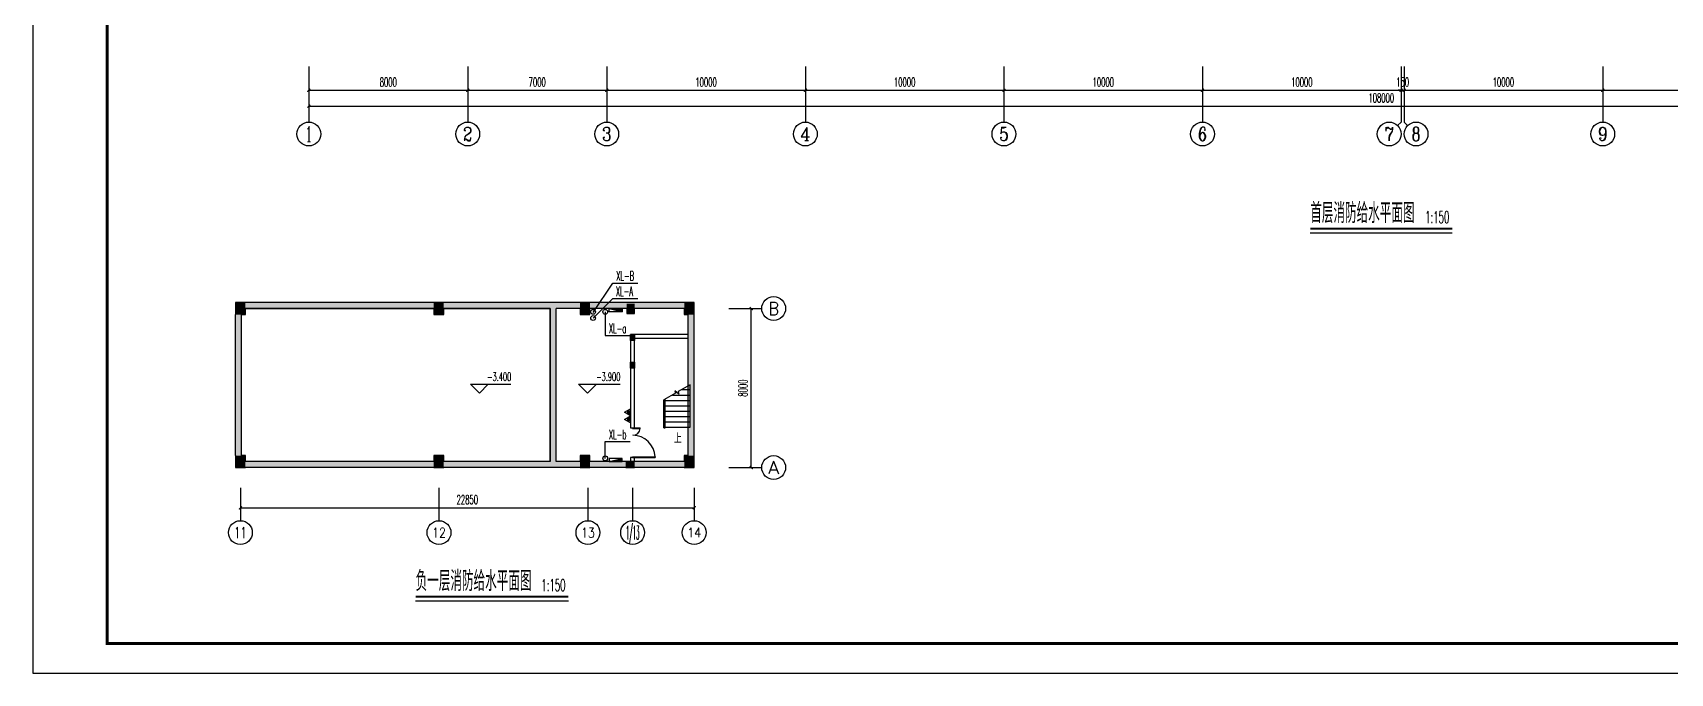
# Model space of a CAD drawing. Extents: x -620248 to 571765, y -684907 to -323071.
# Drawn here: x -247209 to -164757, y -543282 to -511067 of the extents above; entities that cross this region are included whole.
import ezdxf
from ezdxf.enums import TextEntityAlignment as Align

# ---------------------------------------------------------------- set-up
doc = ezdxf.new("R2010")
doc.units = 0
doc.header["$LTSCALE"] = 1000
doc.header["$MEASUREMENT"] = 0
for name, color, linetype in [('9', 9, 'Continuous'), ('AXIS', 3, 'Continuous'), ('AXIS_TEXT', 7, 'Continuous'), ('COLUMN', 9, 'Continuous'), ('DIM_ELEV', 3, 'Continuous'), ('DIM_SYMB', 3, 'Continuous'), ('EQUIP_消火栓', 7, 'Continuous'), ('EQUIP_灭火器', 7, 'Continuous'), ('PUB_HATCH', 8, 'Continuous'), ('PUB_TITLE', 4, 'Continuous'), ('STAIR', 2, 'Continuous'), ('TWT_LEAD', 3, 'Continuous'), ('VPIPE-消防', 1, 'Continuous'), ('WALL', 7, 'Continuous'), ('WINDOW', 4, 'Continuous')]:
    doc.layers.add(name, color=color, linetype=linetype)
doc.styles.add('_TCH_AXIS', font='COMPLEX', dxfattribs={"bigfont": 'GBCBIG'})
doc.styles.add('_TCH_DIM', font='SIMPLEX.shx', dxfattribs={"width": 0.8, "bigfont": 'GBCBIG.shx'})
doc.styles.add('_TCH_DIM_T3', font='SIMPLEX.shx', dxfattribs={"width": 0.564706, "bigfont": 'GBCBIG.shx'})
doc.styles.add('COMPLEX', font='COMPLEX')
doc.styles.add('天正', font='SIMPLEX.shx', dxfattribs={"width": 0.7, "bigfont": 'HZTXT.shx'})
doc.dimstyles.new('_TCH_ARCH&&150', dxfattribs={"dimtxt": 446.25, "dimasz": 150, "dimexe": 375, "dimexo": 450, "dimgap": 189.375, "dimtad": 1, "dimdec": 0, "dimzin": 0, "dimdsep": 46, "dimtxsty": '_TCH_DIM_T3', "dimblk": 'ARCHTICK', "dimcen": 0.09, "dimclrt": 7, "dimazin": 2, "dimtfac": 1, "dimtdec": 0, "dimtix": 1, "dimtmove": 2, "dimatfit": 3, "dimfxl": 1, "dimtolj": 1, "dimtzin": 0, "dimarcsym": 0})

# ---------------------------------------------------------------- blocks, each defined once
blk = doc.blocks.new('_ArchTick')
at = {"color": 0, "linetype": 'ByBlock', "const_width": 0.4}
blk.add_lwpolyline([(-0.5, -0.5), (0.5, 0.5)], dxfattribs=at)
blk = doc.blocks.new('*D449')
at = {"layer": 'AXIS', "color": 0, "lineweight": -2, "transparency": 16777216}
for p, q in [((600, 2411), (600, 1475)), ((600, 1850), (23450, 1850)), ((23450, 2411), (23450, 1475))]:
    blk.add_line(p, q, dxfattribs=at)
at = {"layer": 'Defpoints', "color": 0, "transparency": 16777216}
for p in [(600, 2861), (23450, 2861), (23450, 1850)]:
    blk.add_point(p, dxfattribs=at)
at = {"layer": 'AXIS', "color": 0, "lineweight": -2, "transparency": 16777216, "xscale": 150, "yscale": 150, "zscale": 150, "rotation": 180}
blk.add_blockref('_ArchTick', (600, 1850), dxfattribs=at)
at = {"layer": 'AXIS', "color": 0, "lineweight": -2, "transparency": 16777216, "xscale": 150, "yscale": 150, "zscale": 150}
blk.add_blockref('_ArchTick', (23450, 1850), dxfattribs=at)
at = {"layer": 'AXIS', "color": 7, "transparency": 16777216, "insert": (12025, 2262), "char_height": 446.2, "attachment_point": 5, "style": '_TCH_DIM_T3'}
blk.add_mtext('\\A1;22850', dxfattribs=at)
blk = doc.blocks.new('*D450')
at = {"layer": 'AXIS', "color": 0, "lineweight": -2, "transparency": 16777216}
for p, q in [((25640, 11872), (26695, 11872)), ((26320, 3872), (26320, 11872)), ((25640, 3872), (26695, 3872))]:
    blk.add_line(p, q, dxfattribs=at)
at = {"layer": 'Defpoints', "color": 0, "transparency": 16777216}
for p in [(25190, 11872), (26320, 11872), (25190, 3872)]:
    blk.add_point(p, dxfattribs=at)
at = {"layer": 'AXIS', "color": 0, "lineweight": -2, "transparency": 16777216, "xscale": 150, "yscale": 150, "zscale": 150}
for p, rotation in [((26320, 11872), 90), ((26320, 3872), 270)]:
    blk.add_blockref('_ArchTick', p, dxfattribs=dict(at, rotation=rotation))
at = {"layer": 'AXIS', "color": 7, "transparency": 16777216, "insert": (25907, 7872), "char_height": 446.2, "attachment_point": 5, "rotation": 90, "style": '_TCH_DIM_T3'}
blk.add_mtext('\\A1;8000', dxfattribs=at)
blk = doc.blocks.new('_AXISO')
blk.add_circle((0, 0), 0.5)
at = {"layer": 'AXIS_TEXT', "style": 'COMPLEX', "width": 1.041667}
blk.add_attdef('A', text='', height=0.56, dxfattribs=at).set_placement((-0.25, -0.28), (0.25, -0.28), align=Align.FIT)
blk = doc.blocks.new('$DorLib2D$00000225')
at = {"color": 0}
for p, q in [((0.475, -0.001), (0.475, 0.752)), ((0.475, 0.752), (0.5, 0.752)), ((0.5, -0.001), (0.5, 0.752)), ((-0.5, 0), (-0.5, 0.252)), ((-0.475, 0.252), (-0.5, 0.252)), ((-0.475, 0), (-0.475, 0.252)), ((-0.475, 0), (-0.5, 0)), ((0.475, -0.001), (0.5, -0.001))]:
    blk.add_line(p, q, dxfattribs=at)
for centre, radius, start, end in [((0.505, -0.002), 0.755, 92.2493, 179.7238), ((-0.501, 0.003), 0.251, 359.7899, 84.0974)]:
    blk.add_arc(centre, radius, start, end, dxfattribs=at)
blk = doc.blocks.new('*D466')
at = {"layer": 'AXIS', "color": 0, "lineweight": -2, "transparency": 16777216}
for p, q in [((7700, 3550), (7700, 1625)), ((115700, 3550), (115700, 1625)), ((7700, 2000), (115700, 2000))]:
    blk.add_line(p, q, dxfattribs=at)
at = {"layer": 'Defpoints', "color": 0, "transparency": 16777216}
for p in [(7700, 4000), (115700, 4000), (115700, 2000)]:
    blk.add_point(p, dxfattribs=at)
at = {"layer": 'AXIS', "color": 0, "lineweight": -2, "transparency": 16777216, "xscale": 150, "yscale": 150, "zscale": 150, "rotation": 180}
blk.add_blockref('_ArchTick', (7700, 2000), dxfattribs=at)
at = {"layer": 'AXIS', "color": 0, "lineweight": -2, "transparency": 16777216, "xscale": 150, "yscale": 150, "zscale": 150}
blk.add_blockref('_ArchTick', (115700, 2000), dxfattribs=at)
at = {"layer": 'AXIS', "color": 7, "transparency": 16777216, "insert": (61700, 2412), "char_height": 446.2, "attachment_point": 5, "style": '_TCH_DIM_T3'}
blk.add_mtext('\\A1;108000', dxfattribs=at)
blk = doc.blocks.new('*D467')
at = {"layer": 'AXIS', "color": 0, "lineweight": -2, "transparency": 16777216}
for p, q in [((7700, 3550), (7700, 2425)), ((15700, 3550), (15700, 2425)), ((7700, 2800), (15700, 2800))]:
    blk.add_line(p, q, dxfattribs=at)
at = {"layer": 'Defpoints', "color": 0, "transparency": 16777216}
for p in [(7700, 4000), (15700, 4000), (15700, 2800)]:
    blk.add_point(p, dxfattribs=at)
at = {"layer": 'AXIS', "color": 0, "lineweight": -2, "transparency": 16777216, "xscale": 150, "yscale": 150, "zscale": 150, "rotation": 180}
blk.add_blockref('_ArchTick', (7700, 2800), dxfattribs=at)
at = {"layer": 'AXIS', "color": 0, "lineweight": -2, "transparency": 16777216, "xscale": 150, "yscale": 150, "zscale": 150}
blk.add_blockref('_ArchTick', (15700, 2800), dxfattribs=at)
at = {"layer": 'AXIS', "color": 7, "transparency": 16777216, "insert": (11700, 3212), "char_height": 446.2, "attachment_point": 5, "style": '_TCH_DIM_T3'}
blk.add_mtext('\\A1;8000', dxfattribs=at)
blk = doc.blocks.new('*D468')
at = {"layer": 'AXIS', "color": 0, "lineweight": -2, "transparency": 16777216}
for p, q in [((15700, 3550), (15700, 2425)), ((22700, 3550), (22700, 2425)), ((15700, 2800), (22700, 2800))]:
    blk.add_line(p, q, dxfattribs=at)
at = {"layer": 'Defpoints', "color": 0, "transparency": 16777216}
for p in [(15700, 4000), (22700, 4000), (22700, 2800)]:
    blk.add_point(p, dxfattribs=at)
at = {"layer": 'AXIS', "color": 0, "lineweight": -2, "transparency": 16777216, "xscale": 150, "yscale": 150, "zscale": 150, "rotation": 180}
blk.add_blockref('_ArchTick', (15700, 2800), dxfattribs=at)
at = {"layer": 'AXIS', "color": 0, "lineweight": -2, "transparency": 16777216, "xscale": 150, "yscale": 150, "zscale": 150}
blk.add_blockref('_ArchTick', (22700, 2800), dxfattribs=at)
at = {"layer": 'AXIS', "color": 7, "transparency": 16777216, "insert": (19200, 3212), "char_height": 446.2, "attachment_point": 5, "style": '_TCH_DIM_T3'}
blk.add_mtext('\\A1;7000', dxfattribs=at)
blk = doc.blocks.new('*D469')
at = {"layer": 'AXIS', "color": 0, "lineweight": -2, "transparency": 16777216}
for p, q in [((22700, 3550), (22700, 2425)), ((32700, 3550), (32700, 2425)), ((22700, 2800), (32700, 2800))]:
    blk.add_line(p, q, dxfattribs=at)
at = {"layer": 'Defpoints', "color": 0, "transparency": 16777216}
for p in [(22700, 4000), (32700, 4000), (32700, 2800)]:
    blk.add_point(p, dxfattribs=at)
at = {"layer": 'AXIS', "color": 0, "lineweight": -2, "transparency": 16777216, "xscale": 150, "yscale": 150, "zscale": 150, "rotation": 180}
blk.add_blockref('_ArchTick', (22700, 2800), dxfattribs=at)
at = {"layer": 'AXIS', "color": 0, "lineweight": -2, "transparency": 16777216, "xscale": 150, "yscale": 150, "zscale": 150}
blk.add_blockref('_ArchTick', (32700, 2800), dxfattribs=at)
at = {"layer": 'AXIS', "color": 7, "transparency": 16777216, "insert": (27700, 3212), "char_height": 446.2, "attachment_point": 5, "style": '_TCH_DIM_T3'}
blk.add_mtext('\\A1;10000', dxfattribs=at)
blk = doc.blocks.new('*D470')
at = {"layer": 'AXIS', "color": 0, "lineweight": -2, "transparency": 16777216}
for p, q in [((32700, 3550), (32700, 2425)), ((42700, 3550), (42700, 2425)), ((32700, 2800), (42700, 2800))]:
    blk.add_line(p, q, dxfattribs=at)
at = {"layer": 'Defpoints', "color": 0, "transparency": 16777216}
for p in [(32700, 4000), (42700, 4000), (42700, 2800)]:
    blk.add_point(p, dxfattribs=at)
at = {"layer": 'AXIS', "color": 0, "lineweight": -2, "transparency": 16777216, "xscale": 150, "yscale": 150, "zscale": 150, "rotation": 180}
blk.add_blockref('_ArchTick', (32700, 2800), dxfattribs=at)
at = {"layer": 'AXIS', "color": 0, "lineweight": -2, "transparency": 16777216, "xscale": 150, "yscale": 150, "zscale": 150}
blk.add_blockref('_ArchTick', (42700, 2800), dxfattribs=at)
at = {"layer": 'AXIS', "color": 7, "transparency": 16777216, "insert": (37700, 3212), "char_height": 446.2, "attachment_point": 5, "style": '_TCH_DIM_T3'}
blk.add_mtext('\\A1;10000', dxfattribs=at)
blk = doc.blocks.new('*D471')
at = {"layer": 'AXIS', "color": 0, "lineweight": -2, "transparency": 16777216}
for p, q in [((42700, 3550), (42700, 2425)), ((52700, 3550), (52700, 2425)), ((42700, 2800), (52700, 2800))]:
    blk.add_line(p, q, dxfattribs=at)
at = {"layer": 'Defpoints', "color": 0, "transparency": 16777216}
for p in [(42700, 4000), (52700, 4000), (52700, 2800)]:
    blk.add_point(p, dxfattribs=at)
at = {"layer": 'AXIS', "color": 0, "lineweight": -2, "transparency": 16777216, "xscale": 150, "yscale": 150, "zscale": 150, "rotation": 180}
blk.add_blockref('_ArchTick', (42700, 2800), dxfattribs=at)
at = {"layer": 'AXIS', "color": 0, "lineweight": -2, "transparency": 16777216, "xscale": 150, "yscale": 150, "zscale": 150}
blk.add_blockref('_ArchTick', (52700, 2800), dxfattribs=at)
at = {"layer": 'AXIS', "color": 7, "transparency": 16777216, "insert": (47700, 3212), "char_height": 446.2, "attachment_point": 5, "style": '_TCH_DIM_T3'}
blk.add_mtext('\\A1;10000', dxfattribs=at)
blk = doc.blocks.new('*D472')
at = {"layer": 'AXIS', "color": 0, "lineweight": -2, "transparency": 16777216}
for p, q in [((52700, 3550), (52700, 2425)), ((62700, 3550), (62700, 2425)), ((52700, 2800), (62700, 2800))]:
    blk.add_line(p, q, dxfattribs=at)
at = {"layer": 'Defpoints', "color": 0, "transparency": 16777216}
for p in [(52700, 4000), (62700, 4000), (62700, 2800)]:
    blk.add_point(p, dxfattribs=at)
at = {"layer": 'AXIS', "color": 0, "lineweight": -2, "transparency": 16777216, "xscale": 150, "yscale": 150, "zscale": 150, "rotation": 180}
blk.add_blockref('_ArchTick', (52700, 2800), dxfattribs=at)
at = {"layer": 'AXIS', "color": 0, "lineweight": -2, "transparency": 16777216, "xscale": 150, "yscale": 150, "zscale": 150}
blk.add_blockref('_ArchTick', (62700, 2800), dxfattribs=at)
at = {"layer": 'AXIS', "color": 7, "transparency": 16777216, "insert": (57700, 3212), "char_height": 446.2, "attachment_point": 5, "style": '_TCH_DIM_T3'}
blk.add_mtext('\\A1;10000', dxfattribs=at)
blk = doc.blocks.new('*D473')
at = {"layer": 'AXIS', "color": 0, "lineweight": -2, "transparency": 16777216}
for p, q in [((62700, 3550), (62700, 2425)), ((62850, 3550), (62850, 2425)), ((62700, 2800), (62550, 2800)), ((62700, 2800), (62850, 2800)), ((62850, 2800), (63000, 2800))]:
    blk.add_line(p, q, dxfattribs=at)
at = {"layer": 'Defpoints', "color": 0, "transparency": 16777216}
for p in [(62700, 4000), (62850, 4000), (62850, 2800)]:
    blk.add_point(p, dxfattribs=at)
at = {"layer": 'AXIS', "color": 0, "lineweight": -2, "transparency": 16777216, "xscale": 150, "yscale": 150, "zscale": 150}
blk.add_blockref('_ArchTick', (62700, 2800), dxfattribs=at)
at = {"layer": 'AXIS', "color": 0, "lineweight": -2, "transparency": 16777216, "xscale": 150, "yscale": 150, "zscale": 150, "rotation": 180}
blk.add_blockref('_ArchTick', (62850, 2800), dxfattribs=at)
at = {"layer": 'AXIS', "color": 7, "transparency": 16777216, "insert": (62775, 3212), "char_height": 446.2, "attachment_point": 5, "style": '_TCH_DIM_T3'}
blk.add_mtext('\\A1;150', dxfattribs=at)
blk = doc.blocks.new('*D474')
at = {"layer": 'AXIS', "color": 0, "lineweight": -2, "transparency": 16777216}
for p, q in [((62850, 3550), (62850, 2425)), ((72850, 3550), (72850, 2425)), ((62850, 2800), (72850, 2800))]:
    blk.add_line(p, q, dxfattribs=at)
at = {"layer": 'Defpoints', "color": 0, "transparency": 16777216}
for p in [(62850, 4000), (72850, 4000), (72850, 2800)]:
    blk.add_point(p, dxfattribs=at)
at = {"layer": 'AXIS', "color": 0, "lineweight": -2, "transparency": 16777216, "xscale": 150, "yscale": 150, "zscale": 150, "rotation": 180}
blk.add_blockref('_ArchTick', (62850, 2800), dxfattribs=at)
at = {"layer": 'AXIS', "color": 0, "lineweight": -2, "transparency": 16777216, "xscale": 150, "yscale": 150, "zscale": 150}
blk.add_blockref('_ArchTick', (72850, 2800), dxfattribs=at)
at = {"layer": 'AXIS', "color": 7, "transparency": 16777216, "insert": (67850, 3212), "char_height": 446.2, "attachment_point": 5, "style": '_TCH_DIM_T3'}
blk.add_mtext('\\A1;10000', dxfattribs=at)
blk = doc.blocks.new('*D475')
at = {"layer": 'AXIS', "color": 0, "lineweight": -2, "transparency": 16777216}
for p, q in [((72850, 3550), (72850, 2425)), ((82850, 3550), (82850, 2425)), ((72850, 2800), (82850, 2800))]:
    blk.add_line(p, q, dxfattribs=at)
at = {"layer": 'Defpoints', "color": 0, "transparency": 16777216}
for p in [(72850, 4000), (82850, 4000), (82850, 2800)]:
    blk.add_point(p, dxfattribs=at)
at = {"layer": 'AXIS', "color": 0, "lineweight": -2, "transparency": 16777216, "xscale": 150, "yscale": 150, "zscale": 150, "rotation": 180}
blk.add_blockref('_ArchTick', (72850, 2800), dxfattribs=at)
at = {"layer": 'AXIS', "color": 0, "lineweight": -2, "transparency": 16777216, "xscale": 150, "yscale": 150, "zscale": 150}
blk.add_blockref('_ArchTick', (82850, 2800), dxfattribs=at)
at = {"layer": 'AXIS', "color": 7, "transparency": 16777216, "insert": (77850, 3212), "char_height": 446.2, "attachment_point": 5, "style": '_TCH_DIM_T3'}
blk.add_mtext('\\A1;10000', dxfattribs=at)
blk = doc.blocks.new('$TwtSys$00000434')
for p, q in [((-0.5, 0.5), (-0.5, -0.5)), ((-0.5, -0.5), (0.5, 0.5)), ((0.5, 0.5), (-0.5, 0.5)), ((0.5, -0.5), (0.5, 0.5)), ((-0.5, -0.5), (0.5, -0.5))]:
    blk.add_line(p, q)
blk.add_solid([(0.5, -0.5), (0.5, 0.5), (-0.5, -0.5)])
blk = doc.blocks.new('$TwtSys$00000546')
h = blk.add_hatch()
h.set_pattern_fill('ANSI31', color=256, scale=200, style=0)
h.set_pattern_definition([(45, (-38543.802, -6670.83), (-17.67767, 17.67767), [])])
h.paths.add_polyline_path([(-65, 174), (65, 174), (65, 44), (-65, 44)])
for points in [[(0, 344), (-198, 0), (198, 0)], [(-65, 174), (65, 174), (65, 44), (-65, 44)]]:
    blk.add_lwpolyline(points, close=True)
blk = doc.blocks.new('A$C0B936A70')
at = {"layer": 'PUB_HATCH'}
for points in [[(350, 12172), (350, 11572), (850, 11572), (850, 12172)], [(650, 11572), (350, 11572), (350, 4472), (650, 4472)], [(850, 12172), (850, 11872), (10337.8, 11872), (10337.8, 12172)], [(10337.8, 12172), (10337.8, 11572), (10837.8, 11572), (10837.8, 12172)], [(10837.8, 12172), (10837.8, 11872), (16200, 11872), (16350, 11972), (16350, 12172)], [(16350, 4072), (16500, 4172), (16500, 11872), (16350, 11972), (16200, 11872), (16200, 4172)], [(17700, 11872), (17700, 12172), (16350, 12172), (16350, 11972), (16500, 11872)], [(17700, 12172), (17700, 11572), (18200, 11572), (18200, 12172)], [(18200, 12172), (18200, 11872), (20050, 11872), (20050, 12122), (20250, 12122), (20250, 12172)], [(20050, 12122), (20050, 11622), (20450, 11622), (20450, 12122)], [(20250, 12122), (20450, 12122), (20450, 11872), (22950, 11872), (22950, 12172), (20250, 12172)], [(22950, 12172), (22950, 11572), (23450, 11572), (23450, 12172)], [(23450, 11572), (23150, 11572), (23150, 10472), (23450, 10472)], [(23150, 4472), (23450, 4472), (23450, 10472), (23150, 10472)], [(350, 4472), (350, 3872), (850, 3872), (850, 4472)], [(850, 4172), (850, 3872), (10337.8, 3872), (10337.8, 4172)], [(10337.8, 4472), (10337.8, 3872), (10837.8, 3872), (10837.8, 4472)], [(10837.8, 4172), (10837.8, 3872), (16350, 3872), (16350, 4072), (16200, 4172)], [(17700, 3872), (17700, 4172), (16500, 4172), (16350, 4072), (16350, 3872)], [(17700, 4472), (17700, 3872), (18200, 3872), (18200, 4472)], [(18200, 4172), (18200, 3872), (20000, 3872), (20000, 4172)], [(20000, 4172), (20000, 3872), (20450, 3872), (20450, 4172)], [(20450, 4172), (20450, 3872), (22950, 3872), (22950, 4172)], [(22950, 4472), (22950, 3872), (23450, 3872), (23450, 4472)]]:
    blk.add_hatch(color=256, dxfattribs=at).paths.add_polyline_path(points)
for points in [[(20250, 10572), (20450, 10572), (20450, 10272), (20250, 10272)], [(20250, 9172), (20450, 9172), (20450, 8872), (20250, 8872)]]:
    blk.add_lwpolyline(points, close=True)
for points in [[(20250, 10572), (20450, 10572), (20250, 10272), (20450, 10272)], [(20250, 9172), (20450, 9172), (20250, 8872), (20450, 8872)]]:
    blk.add_solid(points)
at = {"layer": '9'}
blk.add_lwpolyline([(650, 11572), (850, 11572), (850, 11872), (10337.8, 11872), (10337.8, 11572), (10837.8, 11572), (10837.8, 11872), (16200, 11872), (16200, 4172), (10837.8, 4172), (10837.8, 4472), (10337.8, 4472), (10337.8, 4172), (850, 4172), (850, 4472), (650, 4472), (650, 11572)], dxfattribs=at)
at = {"layer": 'AXIS'}
for p, q in [((25189.9, 11872), (26851.2, 11872)), ((25189.9, 3872), (26851.2, 3872)), ((600, 2861.3), (600, 1200)), ((10600, 2861.3), (10600, 1200)), ((18100, 2861.3), (18100, 1200)), ((20350, 2861.3), (20350, 1200)), ((23450, 2861.3), (23450, 1200))]:
    blk.add_line(p, q, dxfattribs=at)
at = {"layer": 'COLUMN'}
for p, q in [((350, 12172), (350, 11572)), ((850, 12172), (350, 12172)), ((650, 11572), (850, 11572)), ((850, 11572), (850, 11872)), ((10837.8, 12172), (10337.8, 12172)), ((10337.8, 11872), (10337.8, 11572)), ((10337.8, 11572), (10837.8, 11572)), ((10837.8, 11572), (10837.8, 11872)), ((18200, 12172), (17700, 12172)), ((17700, 11872), (17700, 11572)), ((17700, 11572), (18200, 11572)), ((18200, 11572), (18200, 11872)), ((20050, 11872), (20050, 11622)), ((20050, 11622), (20450, 11622)), ((20450, 11622), (20450, 11872)), ((23450, 12172), (22950, 12172)), ((22950, 11872), (22950, 11572)), ((22950, 11572), (23150, 11572)), ((23450, 11572), (23450, 12172)), ((350, 4472), (350, 3872)), ((850, 4472), (650, 4472)), ((850, 4172), (850, 4472)), ((10337.8, 4472), (10337.8, 4172)), ((10837.8, 4472), (10337.8, 4472)), ((10837.8, 4172), (10837.8, 4472)), ((17700, 4472), (17700, 4172)), ((18200, 4472), (17700, 4472)), ((18200, 4172), (18200, 4472)), ((20450, 4172), (20000, 4172)), ((22950, 4472), (22950, 4172)), ((23150, 4472), (22950, 4472)), ((23450, 3872), (23450, 4472)), ((350, 3872), (850, 3872)), ((10337.8, 3872), (10837.8, 3872)), ((17700, 3872), (18200, 3872)), ((20000, 3872), (20450, 3872)), ((22950, 3872), (23450, 3872))]:
    blk.add_line(p, q, dxfattribs=at)
at = {"layer": 'DIM_ELEV'}
for p, q in [((12633.8, 7623.7), (12183.8, 8073.7)), ((12183.8, 8073.7), (14221.2, 8073.7)), ((12633.8, 7623.7), (13083.8, 8073.7)), ((18073.5, 7623.7), (17623.5, 8073.7)), ((17623.5, 8073.7), (19715, 8073.7)), ((18073.5, 7623.7), (18523.5, 8073.7))]:
    blk.add_line(p, q, dxfattribs=at)
at = {"layer": 'DIM_SYMB'}
blk.add_lwpolyline([(22548.7, 5776.3, 0, 0, 0), (22548.7, 7300.9, 120, 0, 0), (22548.7, 7750.9, 0, 0, 0)], format="xyseb", dxfattribs=at)
at = {"layer": 'STAIR'}
for p, q in [((22509.7, 7612.1), (21925, 7274.5)), ((22353.7, 7522), (23250, 7522)), ((22683, 7561.5), (22476.9, 7734.4)), ((22476.9, 7734.4), (22509.7, 7612.1)), ((23250, 8039.5), (22648, 7691.9)), ((22648, 7691.9), (22683, 7561.5)), ((22821.3, 7792), (23250, 7792)), ((23250, 5902), (23250, 8039.5)), ((21925, 5902), (21925, 7274.5)), ((21925, 5872), (21925, 7274.5)), ((21985, 5872), (21985, 7309.1)), ((21985, 7252), (23250, 7252)), ((21985, 6982), (23250, 6982)), ((21985, 6712), (23250, 6712)), ((21925, 5872), (21985, 5872)), ((21985, 6442), (23250, 6442)), ((21985, 6172), (23250, 6172)), ((21985, 5902), (23250, 5902))]:
    blk.add_line(p, q, dxfattribs=at)
at = {"layer": 'WALL'}
for p, q in [((350, 4472), (350, 11572)), ((650, 4472), (650, 11572)), ((10337.8, 12172), (850, 12172)), ((10337.8, 11872), (850, 11872)), ((16350, 12172), (10837.8, 12172)), ((16200, 11872), (10837.8, 11872)), ((16200, 4172), (16200, 11872)), ((17700, 12172), (16350, 12172)), ((16500, 4172), (16500, 11872)), ((17700, 11872), (16500, 11872)), ((20250, 12172), (18200, 12172)), ((20050, 11872), (18200, 11872)), ((22950, 12172), (20250, 12172)), ((22950, 11872), (20450, 11872)), ((23150, 10472), (23150, 11572)), ((23450, 10472), (23450, 11572)), ((23150, 10572), (20250, 10572)), ((20250, 10572), (20250, 5872)), ((23150, 10372), (20450, 10372)), ((20450, 5872), (20450, 10372)), ((23150, 4472), (23150, 10472)), ((23450, 4472), (23450, 10472)), ((20250, 5872), (20450, 5872)), ((10337.8, 4172), (850, 4172)), ((16200, 4172), (10837.8, 4172)), ((17700, 4172), (16500, 4172)), ((20000, 4172), (18200, 4172)), ((20450, 4372), (20250, 4372)), ((20250, 4372), (20250, 4172)), ((20450, 4172), (20450, 4372)), ((22950, 4172), (20450, 4172)), ((10337.8, 3872), (850, 3872)), ((16350, 3872), (10837.8, 3872)), ((17700, 3872), (16350, 3872)), ((20000, 3872), (18200, 3872)), ((22950, 3872), (20450, 3872))]:
    blk.add_line(p, q, dxfattribs=at)
at = {"layer": 'AXIS'}
ref = blk.add_blockref('_AXISO', (27451.2, 11872), dxfattribs=dict(at, xscale=1200, yscale=1200, zscale=1200))
ref.add_attrib('A', 'B', dxfattribs={"layer": 'AXIS_TEXT', "height": 652.9, "style": '_TCH_AXIS'}).set_placement((27186.9, 11545.5), (27715.5, 11545.5), align=Align.FIT)
ref = blk.add_blockref('_AXISO', (27451.2, 3872), dxfattribs=dict(at, xscale=1200, yscale=1200, zscale=1200))
ref.add_attrib('A', 'A', dxfattribs={"layer": 'AXIS_TEXT', "height": 637.8, "style": '_TCH_AXIS'}).set_placement((27177.9, 3553.1), (27724.5, 3553.1), align=Align.FIT)
ref = blk.add_blockref('_AXISO', (600, 600), dxfattribs=dict(at, xscale=1200, yscale=1200, zscale=1200))
ref.add_attrib('A', '11', dxfattribs={"layer": 'AXIS_TEXT', "height": 553.14, "style": '_TCH_AXIS'}).set_placement((283.9, 323.4), (916.1, 323.4), align=Align.FIT)
ref = blk.add_blockref('_AXISO', (10600, 600), dxfattribs=dict(at, xscale=1200, yscale=1200, zscale=1200))
ref.add_attrib('A', '12', dxfattribs={"layer": 'AXIS_TEXT', "height": 492.67, "style": '_TCH_AXIS'}).set_placement((10259.8, 353.7), (10940.2, 353.7), align=Align.FIT)
ref = blk.add_blockref('_AXISO', (18100, 600), dxfattribs=dict(at, xscale=1200, yscale=1200, zscale=1200))
ref.add_attrib('A', '13', dxfattribs={"layer": 'AXIS_TEXT', "height": 492.67, "style": '_TCH_AXIS'}).set_placement((17759.8, 353.7), (18440.2, 353.7), align=Align.FIT)
ref = blk.add_blockref('_AXISO', (20350, 600), dxfattribs=dict(at, xscale=1200, yscale=1200, zscale=1200))
ref.add_attrib('A', '1/13', dxfattribs={"layer": 'AXIS_TEXT', "height": 678.82, "style": '_TCH_AXIS', "width": 0.318182}).set_placement((20010.6, 260.6), (20689.4, 260.6), align=Align.FIT)
ref = blk.add_blockref('_AXISO', (23450, 600), dxfattribs=dict(at, xscale=1200, yscale=1200, zscale=1200))
ref.add_attrib('A', '14', dxfattribs={"layer": 'AXIS_TEXT', "height": 471.11, "style": '_TCH_AXIS'}).set_placement((23102.3, 364.4), (23797.7, 364.4), align=Align.FIT)
at = {"layer": 'WINDOW', "xscale": -1500, "yscale": -1500, "zscale": -1500, "rotation": 90}
blk.add_blockref('$DorLib2D$00000225', (20350, 5122), dxfattribs=at)
at = {"layer": 'DIM_ELEV', "color": 7, "style": '天正', "width": 0.525}
for s, p in [('-3.400', (13021.2, 8231.2)), ('-3.900', (18515, 8231.2))]:
    blk.add_text(s, height=420, dxfattribs=at).set_placement(p)
at = {"layer": 'DIM_SYMB', "color": 7, "style": '_TCH_DIM', "width": 0.8}
blk.add_text('上', height=506.4, dxfattribs=at).set_placement((22423.6, 5093.8))
at = {"layer": 'AXIS'}
for p1, p2, distance, picture, middle in [((25189.9, 3872), (25189.9, 11872), -1130, '*D450', (25907.4, 7872)), ((600, 2861.3), (23450, 2861.3), -1011.5, '*D449', (12025, 2262.3))]:
    dim = blk.add_aligned_dim(p1=p1, p2=p2, distance=distance, dimstyle='_TCH_ARCH&&150', dxfattribs=at)
    dim.commit()
    dim.dimension.update_dxf_attribs({"geometry": picture, "text_midpoint": middle})
blk = doc.blocks.new('A$C25C0409E')
at = {"layer": 'AXIS'}
for p, q in [((7700, 4000), (7700, 1200)), ((15700, 4000), (15700, 1200)), ((22700, 4000), (22700, 1200)), ((32700, 4000), (32700, 1200)), ((42700, 4000), (42700, 1200)), ((52700, 4000), (52700, 1200)), ((62700, 4000), (62700, 1200)), ((62850, 4000), (62850, 1200)), ((72850, 4000), (72850, 1200)), ((62524.3, 1024.3), (62700, 1200)), ((63025.7, 1024.3), (62850, 1200))]:
    blk.add_line(p, q, dxfattribs=at)
ref = blk.add_blockref('_AXISO', (7700, 600), dxfattribs=dict(at, xscale=1200, yscale=1200, zscale=1200))
ref.add_attrib('A', '1', dxfattribs={"layer": 'AXIS_TEXT', "height": 772.1, "style": '_TCH_AXIS'}).set_placement((7534.6, 214), (7865.4, 214), align=Align.FIT)
ref = blk.add_blockref('_AXISO', (15700, 600), dxfattribs=dict(at, xscale=1200, yscale=1200, zscale=1200))
ref.add_attrib('A', '2', dxfattribs={"layer": 'AXIS_TEXT', "height": 698.9, "style": '_TCH_AXIS'}).set_placement((15467, 250.5), (15933, 250.5), align=Align.FIT)
ref = blk.add_blockref('_AXISO', (22700, 600), dxfattribs=dict(at, xscale=1200, yscale=1200, zscale=1200))
ref.add_attrib('A', '3', dxfattribs={"layer": 'AXIS_TEXT', "height": 698.9, "style": '_TCH_AXIS'}).set_placement((22467, 250.5), (22933, 250.5), align=Align.FIT)
ref = blk.add_blockref('_AXISO', (32700, 600), dxfattribs=dict(at, xscale=1200, yscale=1200, zscale=1200))
ref.add_attrib('A', '4', dxfattribs={"layer": 'AXIS_TEXT', "height": 668.2, "style": '_TCH_AXIS'}).set_placement((32445.5, 265.9), (32954.5, 265.9), align=Align.FIT)
ref = blk.add_blockref('_AXISO', (42700, 600), dxfattribs=dict(at, xscale=1200, yscale=1200, zscale=1200))
ref.add_attrib('A', '5', dxfattribs={"layer": 'AXIS_TEXT', "height": 698.9, "style": '_TCH_AXIS'}).set_placement((42467, 250.5), (42933, 250.5), align=Align.FIT)
ref = blk.add_blockref('_AXISO', (52700, 600), dxfattribs=dict(at, xscale=1200, yscale=1200, zscale=1200))
ref.add_attrib('A', '6', dxfattribs={"layer": 'AXIS_TEXT', "height": 698.9, "style": '_TCH_AXIS'}).set_placement((52467, 250.5), (52933, 250.5), align=Align.FIT)
ref = blk.add_blockref('_AXISO', (62100, 600), dxfattribs=dict(at, xscale=1200, yscale=1200, zscale=1200))
ref.add_attrib('A', '7', dxfattribs={"layer": 'AXIS_TEXT', "height": 698.9, "style": '_TCH_AXIS'}).set_placement((61867, 250.5), (62333, 250.5), align=Align.FIT)
ref = blk.add_blockref('_AXISO', (63450, 600), dxfattribs=dict(at, xscale=1200, yscale=1200, zscale=1200))
ref.add_attrib('A', '8', dxfattribs={"layer": 'AXIS_TEXT', "height": 698.9, "style": '_TCH_AXIS'}).set_placement((63217, 250.5), (63683, 250.5), align=Align.FIT)
ref = blk.add_blockref('_AXISO', (72850, 600), dxfattribs=dict(at, xscale=1200, yscale=1200, zscale=1200))
ref.add_attrib('A', '9', dxfattribs={"layer": 'AXIS_TEXT', "height": 698.9, "style": '_TCH_AXIS'}).set_placement((72617, 250.5), (73083, 250.5), align=Align.FIT)
for p1, p2, distance, picture, middle in [((7700, 4000), (115700, 4000), -2000, '*D466', (61700, 2412.5)), ((7700, 4000), (15700, 4000), -1200, '*D467', (11700, 3212.5)), ((15700, 4000), (22700, 4000), -1200, '*D468', (19200, 3212.5)), ((22700, 4000), (32700, 4000), -1200, '*D469', (27700, 3212.5)), ((32700, 4000), (42700, 4000), -1200, '*D470', (37700, 3212.5)), ((42700, 4000), (52700, 4000), -1200, '*D471', (47700, 3212.5)), ((52700, 4000), (62700, 4000), -1200, '*D472', (57700, 3212.5)), ((62700, 4000), (62850, 4000), -1200, '*D473', (62775, 3212.5)), ((62850, 4000), (72850, 4000), -1200, '*D474', (67850, 3212.5)), ((72850, 4000), (82850, 4000), -1200, '*D475', (77850, 3212.5))]:
    dim = blk.add_aligned_dim(p1=p1, p2=p2, distance=distance, dimstyle='_TCH_ARCH&&150', dxfattribs=at)
    dim.commit()
    dim.dimension.update_dxf_attribs({"geometry": picture, "text_midpoint": middle})

msp = doc.modelspace()

# ---------------------------------------------------------------- linework, layer by layer
at = {"layer": 'DIM_SYMB', "const_width": 105}
for points in [[(-182882.9, -520917), (-175731.8, -520917)], [(-227930.3, -539426.6), (-220234, -539426.6)]]:
    msp.add_lwpolyline(points, dxfattribs=at)
at = {"layer": 'DIM_SYMB'}
for points in [[(-182882.9, -521127), (-175731.8, -521127)], [(-227930.3, -539636.6), (-220234, -539636.6)]]:
    msp.add_lwpolyline(points, dxfattribs=at)
at = {"layer": 'PUB_TITLE'}
msp.add_lwpolyline([(-247209.4, -543282.2), (-89559.4, -543282.2), (-89559.4, -454182.2), (-247209.4, -454182.2)], close=True, dxfattribs=at)
at = {"layer": 'PUB_TITLE', "const_width": 150}
msp.add_lwpolyline([(-243459.4, -541782.2), (-91059.4, -541782.2), (-91059.4, -455682.2), (-243459.4, -455682.2)], close=True, dxfattribs=at)
at = {"layer": 'TWT_LEAD'}
for p, q in [((-218992.7, -525130.5), (-218007.8, -523656)), ((-218007.8, -523656), (-216746.2, -523656)), ((-218992.9, -525416.6), (-218007.8, -524431.5)), ((-218384.3, -525104.3), (-218384.3, -526294)), ((-218007.8, -524431.5), (-216746.2, -524431.5)), ((-218384.3, -526294), (-217122.7, -526294)), ((-218384.3, -532473.4), (-218384.3, -531632.5)), ((-218384.3, -531632.5), (-217122.7, -531632.5))]:
    msp.add_line(p, q, dxfattribs=at)
at = {"layer": 'VPIPE-消防', "linetype": 'Continuous'}
for centre in [(-218992.9, -525104.3), (-218384.3, -525104.3), (-218992.9, -525416.6), (-218384.3, -532473.4)]:
    msp.add_circle(centre, 120, dxfattribs=at)

# ---------------------------------------------------------------- block references
at = {"layer": '9'}
for name, p in [('A$C25C0409E', (-241007.3, -516759.1)), ('A$C0B936A70', (-237353.8, -536810.8))]:
    msp.add_blockref(name, p, dxfattribs=at)
at = {"layer": 'EQUIP_消火栓', "xscale": 650, "yscale": -160, "zscale": 650, "rotation": 359.9999999999998}
msp.add_blockref('$TwtSys$00000434', (-217858.4, -525018.9), dxfattribs=at)
at = {"layer": 'EQUIP_消火栓', "xscale": 650, "yscale": 160, "zscale": 650}
msp.add_blockref('$TwtSys$00000434', (-217858.4, -532558.9), dxfattribs=at)
at = {"layer": 'EQUIP_灭火器', "xscale": 0.9, "yscale": -0.9, "zscale": 0.9, "rotation": 270}
for p in [(-217103.8, -530158.6), (-217103.8, -530515.7)]:
    msp.add_blockref('$TwtSys$00000546', p, dxfattribs=at)

# ---------------------------------------------------------------- texts
at = {"layer": 'DIM_SYMB', "color": 7}
for s, height, style, width, p in [('首层消防给水平面图', 1012.77, '_TCH_DIM', 0.8, (-182882.9, -520640)), ('1:150', 600, '天正', 0.525, (-177096.8, -520640)), ('负一层消防给水平面图', 1012.77, '_TCH_DIM', 0.8, (-227930.3, -539149.6)), ('1:150', 600, '天正', 0.525, (-221599, -539149.6))]:
    msp.add_text(s, height=height, dxfattribs=dict(at, style=style, width=width)).set_placement(p)
at = {"layer": 'TWT_LEAD', "color": 7, "style": '天正', "width": 0.525}
for s, p in [('XL-B', (-217839, -523536)), ('XL-A', (-217851, -524311.5)), ('XL-a', (-218203.5, -526174)), ('XL-b', (-218203.5, -531512.5))]:
    msp.add_text(s, height=480, dxfattribs=at).set_placement(p)

doc.saveas('drawing.dxf')
